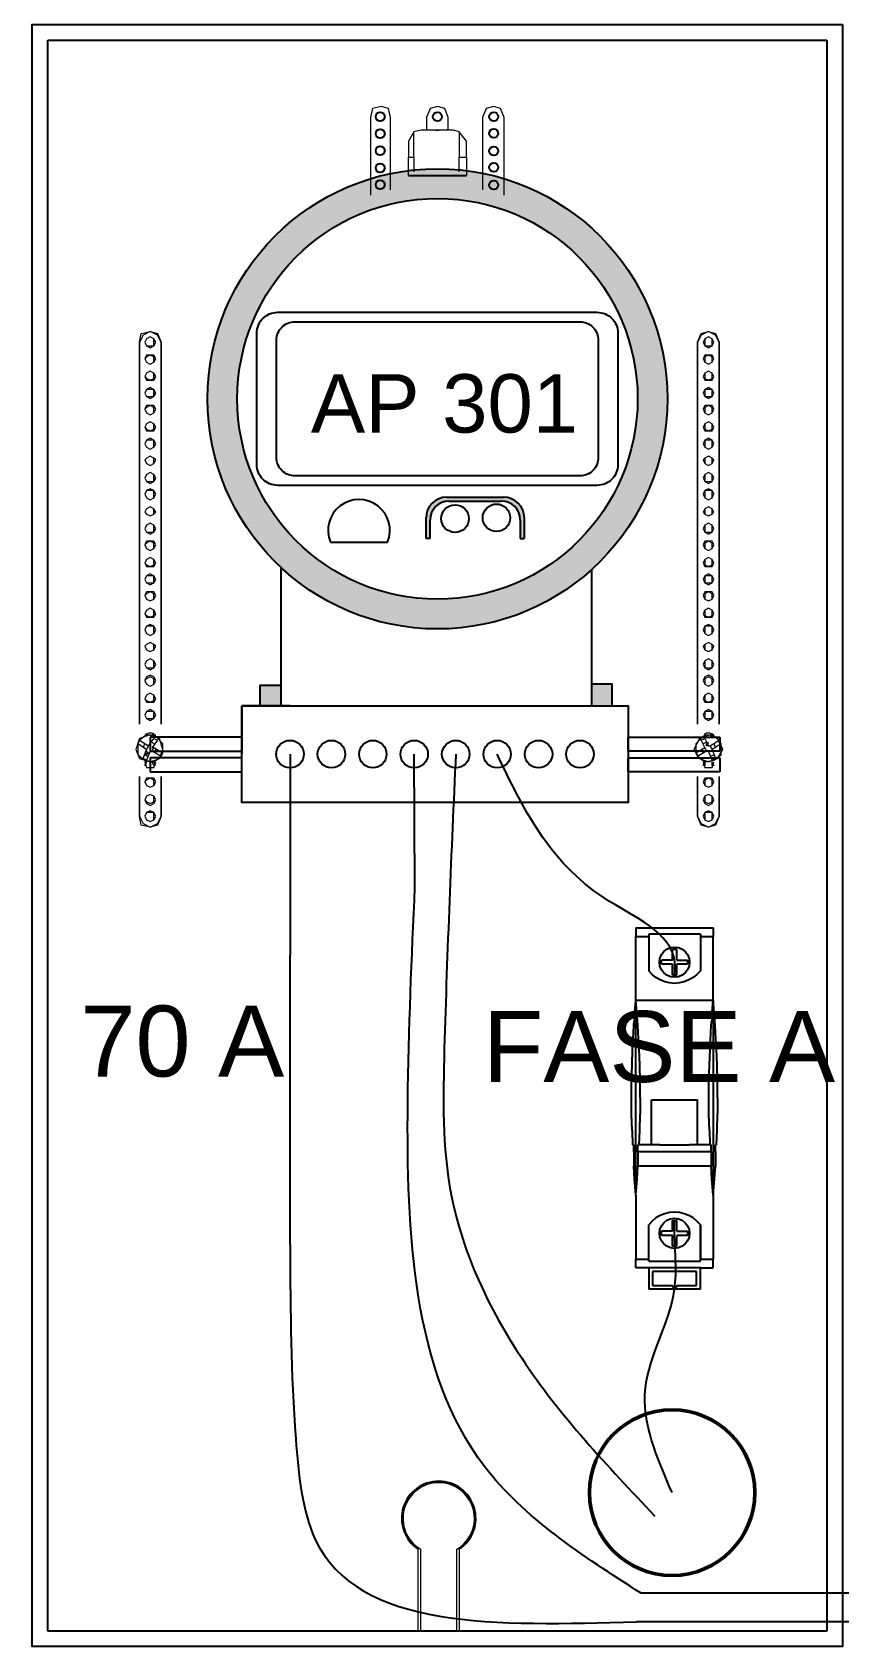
# Model space of a CAD drawing. Header units: millimetres. Extents: x 2991 to 3503, y 2795 to 2987.
# Drawn here: x 3307.2 to 3314.11, y 2805.59 to 2819.41 of the extents above; entities that cross this region are included whole.
import ezdxf

# ---------------------------------------------------------------- set-up
doc = ezdxf.new("R2010")
doc.units = ezdxf.units.MM
doc.linetypes.add('ACAD_ISO02W100', pattern=[15, 12, -3])
doc.layers.add('IND', color=7, linetype='Continuous', lineweight=13)
doc.layers.add('Pranchas', color=3, linetype='Continuous')
doc.styles.get("Standard").update_dxf_attribs({"font": ''})
doc.styles.get('Standard').set_extended_font_data('Arial')

msp = doc.modelspace()

# ---------------------------------------------------------------- hatches: boundary and pattern name
h = msp.add_hatch(color=256)
h.dxf.hatch_style = 1
h.paths.add_polyline_path([(3309.33, 2813.822), (3309.153, 2813.822), (3309.153, 2813.645), (3309.33, 2813.645)])
h.paths.add_polyline_path([(3312.172, 2813.828), (3311.994, 2813.828), (3311.994, 2813.645), (3312.172, 2813.645)])
h.paths.add_polyline_path([(3312.644, 2816.273, 1), (3308.703, 2816.273, 1)])
h.paths.add_polyline_path([(3308.958, 2816.273, -1), (3312.39, 2816.273, -1)], flags=16)
h.paths.add_polyline_path([(3312.221, 2815.709, -0.414214), (3312.044, 2815.532), (3309.303, 2815.532, -0.414214), (3309.126, 2815.709), (3309.126, 2816.836, -0.414214), (3309.303, 2817.014), (3312.044, 2817.014, -0.414214), (3312.221, 2816.836)], flags=0)
h.paths.add_polyline_path([(3312.053, 2815.771, -0.414214), (3311.895, 2815.613), (3309.453, 2815.613, -0.414214), (3309.294, 2815.771), (3309.294, 2816.775, -0.414214), (3309.453, 2816.933), (3311.895, 2816.933, -0.414214), (3312.053, 2816.775)], flags=0)
h.paths.add_polyline_path([(3311.298, 2815.254, -1), (3311.061, 2815.254, -1)], flags=0)
h.paths.add_polyline_path([(3310.943, 2815.247, -1), (3310.706, 2815.247, -1)], flags=0)
h.paths.add_polyline_path([(3310.246, 2815.045), (3309.756, 2815.045, -1.494135)], flags=0)
h = msp.add_hatch(color=256)
h.dxf.hatch_style = 1
h.paths.add_polyline_path([(3311.418, 2815.253, 0.414214), (3311.241, 2815.431), (3310.754, 2815.431, 0.414214), (3310.576, 2815.253), (3310.576, 2815.076), (3310.611, 2815.076), (3310.611, 2815.235, -0.414214), (3310.774, 2815.398), (3311.221, 2815.398, -0.414214), (3311.383, 2815.235), (3311.383, 2815.076), (3311.418, 2815.076)])

# ---------------------------------------------------------------- linework, layer by layer
for p, q in [((3307.334, 2805.719), (3307.334, 2819.346)), ((3307.334, 2819.346), (3310.674, 2819.346)), ((3310.674, 2819.346), (3314.013, 2819.346)), ((3314.013, 2819.346), (3314.013, 2805.719)), ((3310.426, 2818.187), (3310.922, 2818.187)), ((3310.754, 2815.431), (3311.241, 2815.431)), ((3310.774, 2815.398), (3311.221, 2815.398)), ((3310.576, 2815.076), (3310.576, 2815.253)), ((3310.611, 2815.076), (3310.611, 2815.235)), ((3311.383, 2815.235), (3311.383, 2815.076)), ((3311.418, 2815.253), (3311.418, 2815.076)), ((3309.756, 2815.045), (3310.246, 2815.045)), ((3310.611, 2815.076), (3310.576, 2815.076)), ((3311.383, 2815.076), (3311.418, 2815.076)), ((3309.33, 2814.831), (3309.33, 2813.645)), ((3311.994, 2814.81), (3311.994, 2813.645)), ((3309.41, 2813.645), (3308.996, 2813.645)), ((3308.996, 2813.645), (3308.996, 2813.235)), ((3308.996, 2813.374), (3308.212, 2813.374)), ((3308.212, 2813.374), (3308.212, 2813.256)), ((3308.996, 2813.256), (3308.996, 2813.374)), ((3312.31, 2813.374), (3313.094, 2813.374)), ((3312.31, 2813.256), (3312.31, 2813.374)), ((3313.094, 2813.374), (3313.094, 2813.256)), ((3308.212, 2813.256), (3308.212, 2813.256)), ((3308.212, 2813.256), (3308.996, 2813.256)), ((3313.094, 2813.256), (3312.31, 2813.256)), ((3313.094, 2813.256), (3313.094, 2813.256)), ((3308.996, 2813.197), (3308.212, 2813.197)), ((3308.212, 2813.197), (3308.212, 2813.078)), ((3308.212, 2813.078), (3308.212, 2813.078)), ((3308.212, 2813.078), (3308.996, 2813.078)), ((3308.996, 2813.078), (3308.996, 2813.197)), ((3312.31, 2813.197), (3313.094, 2813.197)), ((3312.31, 2813.078), (3312.31, 2813.197)), ((3313.094, 2813.078), (3312.31, 2813.078)), ((3313.094, 2813.197), (3313.094, 2813.078)), ((3313.094, 2813.078), (3313.094, 2813.078)), ((3312.375, 2811.743), (3312.375, 2811.669)), ((3312.375, 2811.743), (3313.038, 2811.743)), ((3312.485, 2811.688), (3312.485, 2811.669)), ((3312.928, 2811.688), (3312.485, 2811.688)), ((3312.928, 2811.688), (3312.928, 2811.669)), ((3313.038, 2811.743), (3313.038, 2811.669)), ((3312.375, 2811.669), (3312.485, 2811.669)), ((3312.375, 2811.12), (3312.375, 2811.669)), ((3312.485, 2811.669), (3312.485, 2811.374)), ((3312.615, 2811.539), (3312.642, 2811.56)), ((3312.642, 2811.56), (3312.673, 2811.573)), ((3312.673, 2811.573), (3312.707, 2811.577)), ((3312.688, 2811.559), (3312.725, 2811.559)), ((3312.688, 2811.466), (3312.688, 2811.559)), ((3312.707, 2811.577), (3312.74, 2811.573)), ((3312.725, 2811.466), (3312.725, 2811.559)), ((3312.74, 2811.573), (3312.771, 2811.56)), ((3312.771, 2811.56), (3312.798, 2811.539)), ((3312.928, 2811.669), (3313.038, 2811.669)), ((3312.928, 2811.669), (3312.928, 2811.374)), ((3313.038, 2811.12), (3313.038, 2811.669)), ((3312.578, 2811.448), (3312.582, 2811.481)), ((3312.582, 2811.415), (3312.578, 2811.448)), ((3312.582, 2811.481), (3312.595, 2811.513)), ((3312.595, 2811.384), (3312.582, 2811.415)), ((3312.595, 2811.513), (3312.615, 2811.539)), ((3312.596, 2811.43), (3312.596, 2811.466)), ((3312.688, 2811.466), (3312.596, 2811.466)), ((3312.688, 2811.43), (3312.596, 2811.43)), ((3312.688, 2811.337), (3312.688, 2811.43)), ((3312.725, 2811.466), (3312.817, 2811.466)), ((3312.817, 2811.43), (3312.725, 2811.43)), ((3312.725, 2811.337), (3312.725, 2811.43)), ((3312.798, 2811.539), (3312.818, 2811.513)), ((3312.817, 2811.466), (3312.817, 2811.43)), ((3312.818, 2811.513), (3312.831, 2811.481)), ((3312.831, 2811.415), (3312.818, 2811.384)), ((3312.831, 2811.481), (3312.836, 2811.448)), ((3312.836, 2811.448), (3312.831, 2811.415)), ((3312.514, 2811.343), (3312.485, 2811.374)), ((3312.547, 2811.317), (3312.514, 2811.343)), ((3312.584, 2811.296), (3312.547, 2811.317)), ((3312.623, 2811.28), (3312.584, 2811.296)), ((3312.615, 2811.357), (3312.595, 2811.384)), ((3312.642, 2811.336), (3312.615, 2811.357)), ((3312.664, 2811.271), (3312.623, 2811.28)), ((3312.673, 2811.323), (3312.642, 2811.336)), ((3312.707, 2811.319), (3312.673, 2811.323)), ((3312.725, 2811.337), (3312.688, 2811.337)), ((3312.74, 2811.323), (3312.707, 2811.319)), ((3312.771, 2811.336), (3312.74, 2811.323)), ((3312.79, 2811.28), (3312.749, 2811.271)), ((3312.798, 2811.357), (3312.771, 2811.336)), ((3312.829, 2811.296), (3312.79, 2811.28)), ((3312.818, 2811.384), (3312.798, 2811.357)), ((3312.866, 2811.317), (3312.829, 2811.296)), ((3312.899, 2811.343), (3312.866, 2811.317)), ((3312.928, 2811.374), (3312.899, 2811.343)), ((3312.707, 2811.267), (3312.664, 2811.271)), ((3312.749, 2811.271), (3312.707, 2811.267)), ((3312.364, 2810.983), (3312.367, 2811.019)), ((3312.367, 2811.019), (3312.375, 2811.12)), ((3313.038, 2811.12), (3312.375, 2811.12)), ((3312.383, 2811.019), (3312.375, 2811.12)), ((3312.375, 2809.454), (3312.375, 2811.12)), ((3312.383, 2811.019), (3312.386, 2810.983)), ((3313.027, 2810.983), (3313.03, 2811.019)), ((3313.03, 2811.019), (3313.038, 2811.12)), ((3313.047, 2811.019), (3313.038, 2811.12)), ((3313.038, 2811.12), (3313.038, 2809.454)), ((3313.047, 2811.019), (3313.05, 2810.983)), ((3312.354, 2810.844), (3312.359, 2810.913)), ((3312.359, 2810.913), (3312.361, 2810.946)), ((3312.363, 2810.967), (3312.361, 2810.946)), ((3312.363, 2810.967), (3312.364, 2810.983)), ((3312.389, 2810.946), (3312.386, 2810.983)), ((3312.391, 2810.913), (3312.389, 2810.946)), ((3312.395, 2810.844), (3312.391, 2810.913)), ((3313.018, 2810.844), (3313.022, 2810.913)), ((3313.022, 2810.913), (3313.025, 2810.946)), ((3313.026, 2810.967), (3313.025, 2810.946)), ((3313.026, 2810.967), (3313.027, 2810.983)), ((3313.052, 2810.946), (3313.05, 2810.983)), ((3313.054, 2810.913), (3313.052, 2810.946)), ((3313.059, 2810.844), (3313.054, 2810.913)), ((3312.347, 2810.706), (3312.354, 2810.844)), ((3312.403, 2810.706), (3312.395, 2810.844)), ((3313.011, 2810.706), (3313.018, 2810.844)), ((3313.066, 2810.706), (3313.059, 2810.844)), ((3312.342, 2810.566), (3312.347, 2810.706)), ((3312.408, 2810.566), (3312.403, 2810.706)), ((3313.006, 2810.566), (3313.011, 2810.706)), ((3313.071, 2810.566), (3313.066, 2810.706)), ((3312.339, 2810.427), (3312.342, 2810.566)), ((3312.411, 2810.427), (3312.408, 2810.566)), ((3313.002, 2810.427), (3313.006, 2810.566)), ((3313.074, 2810.427), (3313.071, 2810.566)), ((3312.338, 2810.287), (3312.339, 2810.427)), ((3312.412, 2810.287), (3312.411, 2810.427)), ((3313.001, 2810.287), (3313.002, 2810.427)), ((3313.075, 2810.287), (3313.074, 2810.427)), ((3312.339, 2810.147), (3312.338, 2810.287)), ((3312.412, 2810.287), (3312.411, 2810.147)), ((3312.51, 2809.885), (3312.51, 2810.269)), ((3312.51, 2810.269), (3312.903, 2810.269)), ((3312.903, 2809.885), (3312.903, 2810.269)), ((3313.002, 2810.147), (3313.001, 2810.287)), ((3313.075, 2810.287), (3313.074, 2810.147)), ((3312.342, 2810.008), (3312.339, 2810.147)), ((3312.408, 2810.008), (3312.411, 2810.147)), ((3313.006, 2810.008), (3313.002, 2810.147)), ((3313.071, 2810.008), (3313.074, 2810.147)), ((3312.342, 2810.008), (3312.347, 2809.885)), ((3312.403, 2809.885), (3312.408, 2810.008)), ((3313.006, 2810.008), (3313.01, 2809.885)), ((3313.066, 2809.885), (3313.071, 2810.008)), ((3312.357, 2809.885), (3312.347, 2809.885)), ((3312.357, 2809.824), (3312.357, 2809.885)), ((3312.357, 2809.824), (3312.357, 2809.701)), ((3312.403, 2809.885), (3312.393, 2809.885)), ((3312.393, 2809.824), (3312.393, 2809.885)), ((3313.02, 2809.824), (3312.393, 2809.824)), ((3312.393, 2809.824), (3312.393, 2809.701)), ((3312.51, 2809.885), (3312.403, 2809.885)), ((3312.581, 2809.885), (3312.51, 2809.885)), ((3312.581, 2809.885), (3312.831, 2809.885)), ((3312.903, 2809.885), (3312.831, 2809.885)), ((3313.01, 2809.885), (3312.903, 2809.885)), ((3313.02, 2809.885), (3313.01, 2809.885)), ((3313.02, 2809.824), (3313.02, 2809.885)), ((3313.02, 2809.824), (3313.02, 2809.701)), ((3313.066, 2809.885), (3313.057, 2809.885)), ((3313.057, 2809.824), (3313.057, 2809.885)), ((3313.057, 2809.824), (3313.057, 2809.701)), ((3312.364, 2809.592), (3312.357, 2809.701)), ((3312.386, 2809.592), (3312.393, 2809.701)), ((3313.02, 2809.701), (3312.393, 2809.701)), ((3313.027, 2809.592), (3313.02, 2809.701)), ((3313.05, 2809.592), (3313.057, 2809.701)), ((3312.375, 2809.454), (3312.364, 2809.592)), ((3312.375, 2809.454), (3312.386, 2809.592)), ((3313.038, 2809.454), (3313.027, 2809.592)), ((3313.038, 2809.454), (3313.05, 2809.592)), ((3312.375, 2809.454), (3312.375, 2808.905)), ((3313.038, 2809.454), (3313.038, 2808.905)), ((3312.514, 2809.231), (3312.485, 2809.2)), ((3312.485, 2808.905), (3312.485, 2809.2)), ((3312.485, 2808.905), (3312.485, 2809.2)), ((3312.547, 2809.258), (3312.514, 2809.231)), ((3312.584, 2809.279), (3312.547, 2809.258)), ((3312.623, 2809.294), (3312.584, 2809.279)), ((3312.595, 2809.191), (3312.615, 2809.217)), ((3312.615, 2809.217), (3312.642, 2809.238)), ((3312.664, 2809.304), (3312.623, 2809.294)), ((3312.642, 2809.238), (3312.673, 2809.251)), ((3312.707, 2809.307), (3312.664, 2809.304)), ((3312.673, 2809.251), (3312.707, 2809.255)), ((3312.688, 2809.145), (3312.688, 2809.237)), ((3312.688, 2809.237), (3312.725, 2809.237)), ((3312.749, 2809.304), (3312.707, 2809.307)), ((3312.707, 2809.255), (3312.74, 2809.251)), ((3312.725, 2809.145), (3312.725, 2809.237)), ((3312.74, 2809.251), (3312.771, 2809.238)), ((3312.79, 2809.294), (3312.749, 2809.304)), ((3312.771, 2809.238), (3312.798, 2809.217)), ((3312.829, 2809.279), (3312.79, 2809.294)), ((3312.798, 2809.217), (3312.818, 2809.191)), ((3312.866, 2809.258), (3312.829, 2809.279)), ((3312.899, 2809.231), (3312.866, 2809.258)), ((3312.928, 2809.2), (3312.899, 2809.231)), ((3312.928, 2809.2), (3312.928, 2808.905)), ((3312.928, 2808.905), (3312.928, 2809.2)), ((3312.578, 2809.126), (3312.582, 2809.16)), ((3312.582, 2809.093), (3312.578, 2809.126)), ((3312.582, 2809.16), (3312.595, 2809.191)), ((3312.595, 2809.062), (3312.582, 2809.093)), ((3312.615, 2809.035), (3312.595, 2809.062)), ((3312.596, 2809.108), (3312.596, 2809.145)), ((3312.688, 2809.145), (3312.596, 2809.145)), ((3312.688, 2809.108), (3312.596, 2809.108)), ((3312.688, 2809.016), (3312.688, 2809.108)), ((3312.725, 2809.145), (3312.817, 2809.145)), ((3312.817, 2809.108), (3312.725, 2809.108)), ((3312.725, 2809.016), (3312.725, 2809.108)), ((3312.818, 2809.062), (3312.798, 2809.035)), ((3312.817, 2809.145), (3312.817, 2809.108)), ((3312.818, 2809.191), (3312.831, 2809.16)), ((3312.831, 2809.093), (3312.818, 2809.062)), ((3312.831, 2809.16), (3312.836, 2809.126)), ((3312.836, 2809.126), (3312.831, 2809.093)), ((3312.642, 2809.015), (3312.615, 2809.035)), ((3312.673, 2809.002), (3312.642, 2809.015)), ((3312.707, 2808.997), (3312.673, 2809.002)), ((3312.725, 2809.016), (3312.688, 2809.016)), ((3312.74, 2809.002), (3312.707, 2808.997)), ((3312.771, 2809.015), (3312.74, 2809.002)), ((3312.798, 2809.035), (3312.771, 2809.015)), ((3312.375, 2808.831), (3312.375, 2808.905)), ((3312.375, 2808.905), (3312.485, 2808.905)), ((3312.485, 2808.831), (3312.375, 2808.831)), ((3312.485, 2808.887), (3312.485, 2808.905)), ((3312.485, 2808.887), (3312.928, 2808.887)), ((3312.928, 2808.831), (3312.485, 2808.831)), ((3312.485, 2808.831), (3312.485, 2808.647)), ((3312.518, 2808.799), (3312.518, 2808.679)), ((3312.896, 2808.799), (3312.518, 2808.799)), ((3312.896, 2808.679), (3312.896, 2808.799)), ((3312.928, 2808.905), (3313.038, 2808.905)), ((3312.928, 2808.887), (3312.928, 2808.905)), ((3312.928, 2808.831), (3313.038, 2808.831)), ((3312.928, 2808.647), (3312.928, 2808.831)), ((3313.038, 2808.831), (3313.038, 2808.905)), ((3312.928, 2808.647), (3312.485, 2808.647)), ((3312.518, 2808.679), (3312.688, 2808.679)), ((3312.689, 2808.674), (3312.688, 2808.679)), ((3312.691, 2808.67), (3312.689, 2808.674)), ((3312.694, 2808.666), (3312.691, 2808.67)), ((3312.697, 2808.663), (3312.694, 2808.666)), ((3312.702, 2808.661), (3312.697, 2808.663)), ((3312.707, 2808.661), (3312.702, 2808.661)), ((3312.711, 2808.661), (3312.707, 2808.661)), ((3312.716, 2808.663), (3312.711, 2808.661)), ((3312.72, 2808.666), (3312.716, 2808.663)), ((3312.723, 2808.67), (3312.72, 2808.666)), ((3312.724, 2808.674), (3312.723, 2808.67)), ((3312.725, 2808.679), (3312.724, 2808.674)), ((3312.725, 2808.679), (3312.896, 2808.679)), ((3314.013, 2805.719), (3307.334, 2805.719))]:
    msp.add_line(p, q)
at = {"color": 5}
for p, q in [((3310.481, 2812.093), (3310.475, 2813.23)), ((3317.428, 2806.043), (3312.42, 2806.043))]:
    msp.add_line(p, q, dxfattribs=at)
at = {"color": 1}
msp.add_line((3314.884, 2805.8), (3312.38, 2805.8), dxfattribs=at)
for points in [[(3314.147, 2819.479), (3314.147, 2805.586), (3307.2, 2805.586), (3307.2, 2819.479)], [(3309.33, 2813.645), (3309.153, 2813.645), (3309.153, 2813.822), (3309.33, 2813.822)], [(3311.994, 2813.645), (3312.172, 2813.645), (3312.172, 2813.828), (3311.994, 2813.828)], [(3308.996, 2813.645), (3312.31, 2813.645), (3312.31, 2812.816), (3308.996, 2812.816)]]:
    msp.add_lwpolyline(points, close=True)
at = {"color": 0, "lineweight": 18}
for points in [[(3310.271, 2818.063), (3310.271, 2818.683), (3310.255, 2818.76), (3310.193, 2818.776), (3310.116, 2818.76), (3310.1, 2818.683), (3310.1, 2818.016)], [(3310.767, 2818.574), (3310.767, 2818.683), (3310.736, 2818.76), (3310.674, 2818.776), (3310.612, 2818.76), (3310.581, 2818.683), (3310.581, 2818.574)], [(3311.247, 2818.016), (3311.247, 2818.683), (3311.216, 2818.76), (3311.154, 2818.776), (3311.092, 2818.76), (3311.061, 2818.683), (3311.061, 2818.063)], [(3310.472, 2818.342), (3310.472, 2818.559), (3310.426, 2818.481), (3310.426, 2818.342)], [(3310.86, 2818.559), (3310.813, 2818.574), (3310.534, 2818.574), (3310.472, 2818.559)], [(3310.922, 2818.342), (3310.922, 2818.481), (3310.86, 2818.559), (3310.86, 2818.342)], [(3310.426, 2818.187), (3310.426, 2818.342), (3310.472, 2818.342), (3310.472, 2818.218)], [(3310.86, 2818.218), (3310.86, 2818.342), (3310.922, 2818.342), (3310.922, 2818.187)], [(3308.119, 2813.349), (3308.104, 2813.318)], [(3308.166, 2813.395), (3308.181, 2813.395), (3308.181, 2813.411)], [(3308.259, 2813.38), (3308.228, 2813.411), (3308.197, 2813.411), (3308.166, 2813.38)], [(3308.228, 2813.395), (3308.243, 2813.395), (3308.243, 2813.411)], [(3308.243, 2813.395), (3308.259, 2813.395)], [(3313.044, 2813.38), (3313.013, 2813.411), (3312.982, 2813.411), (3312.951, 2813.38)], [(3312.966, 2813.411), (3312.966, 2813.395), (3312.982, 2813.395)], [(3313.044, 2813.395), (3313.028, 2813.395), (3313.028, 2813.411)], [(3313.106, 2813.318), (3313.09, 2813.349)], [(3308.15, 2813.287), (3308.166, 2813.318)], [(3308.166, 2813.225), (3308.197, 2813.209)], [(3308.197, 2813.302), (3308.181, 2813.271)], [(3308.181, 2813.256), (3308.197, 2813.24), (3308.181, 2813.225), (3308.181, 2813.24), (3308.181, 2813.225)], [(3308.243, 2813.318), (3308.228, 2813.333)], [(3308.228, 2813.256), (3308.243, 2813.287)], [(3308.259, 2813.271), (3308.243, 2813.24)], [(3308.305, 2813.209), (3308.321, 2813.24)], [(3312.889, 2813.24), (3312.904, 2813.209)], [(3312.951, 2813.24), (3312.935, 2813.271)], [(3312.982, 2813.333), (3312.951, 2813.318)], [(3312.966, 2813.287), (3312.982, 2813.256)], [(3312.997, 2813.302), (3312.982, 2813.302), (3312.982, 2813.318), (3312.997, 2813.333)], [(3313.028, 2813.271), (3313.013, 2813.302)], [(3313.013, 2813.209), (3313.044, 2813.225)], [(3313.044, 2813.318), (3313.059, 2813.287)], [(3308.181, 2813.163), (3308.166, 2813.163), (3308.181, 2813.116), (3308.243, 2813.116), (3308.259, 2813.163)], [(3308.243, 2813.132), (3308.228, 2813.163)], [(3308.259, 2813.132), (3308.243, 2813.163)], [(3312.951, 2813.132), (3312.966, 2813.163), (3312.966, 2813.132)], [(3312.966, 2813.163), (3312.951, 2813.163), (3312.966, 2813.116), (3313.028, 2813.116), (3313.044, 2813.163)], [(3313.028, 2813.132), (3313.028, 2813.163), (3313.044, 2813.132)]]:
    msp.add_lwpolyline(points, dxfattribs=at)
for points in [[(3310.658, 2818.574), (3310.689, 2818.574)], [(3308.305, 2816.757), (3308.305, 2813.488), (3308.305, 2816.757), (3308.274, 2816.819), (3308.212, 2816.85), (3308.15, 2816.819), (3308.119, 2816.757), (3308.135, 2816.834), (3308.212, 2816.85), (3308.274, 2816.834)], [(3308.259, 2816.757), (3308.243, 2816.788), (3308.212, 2816.803), (3308.181, 2816.788), (3308.166, 2816.757), (3308.181, 2816.726), (3308.212, 2816.71), (3308.243, 2816.726)], [(3308.243, 2816.757), (3308.243, 2816.788), (3308.212, 2816.803), (3308.181, 2816.788), (3308.166, 2816.757), (3308.181, 2816.726), (3308.243, 2816.726)], [(3312.904, 2816.757), (3312.935, 2816.834), (3312.997, 2816.85), (3313.059, 2816.834), (3313.09, 2816.757), (3313.059, 2816.819), (3312.997, 2816.85), (3312.935, 2816.819)], [(3313.044, 2816.757), (3313.028, 2816.788), (3312.997, 2816.803), (3312.966, 2816.788), (3312.951, 2816.757), (3312.966, 2816.726), (3312.997, 2816.71), (3313.028, 2816.726)], [(3313.028, 2816.757), (3313.028, 2816.788), (3312.997, 2816.803), (3312.966, 2816.788), (3312.966, 2816.726), (3313.028, 2816.726)], [(3308.119, 2813.488), (3308.119, 2816.757)], [(3312.904, 2813.488), (3312.904, 2816.757)], [(3313.09, 2816.757), (3313.09, 2813.488)], [(3308.259, 2816.617), (3308.243, 2816.648), (3308.181, 2816.648), (3308.166, 2816.617), (3308.181, 2816.586), (3308.212, 2816.571), (3308.243, 2816.586)], [(3308.243, 2816.617), (3308.243, 2816.633), (3308.212, 2816.648), (3308.181, 2816.633), (3308.166, 2816.617), (3308.181, 2816.586), (3308.212, 2816.571), (3308.243, 2816.586)], [(3313.044, 2816.617), (3313.028, 2816.648), (3312.966, 2816.648), (3312.951, 2816.617), (3312.966, 2816.586), (3312.997, 2816.571), (3313.028, 2816.586)], [(3313.028, 2816.617), (3313.028, 2816.633), (3312.997, 2816.648), (3312.966, 2816.633), (3312.966, 2816.586), (3312.997, 2816.571), (3313.028, 2816.586)], [(3308.259, 2816.463), (3308.243, 2816.494), (3308.212, 2816.509), (3308.181, 2816.494), (3308.166, 2816.463), (3308.181, 2816.432), (3308.243, 2816.432)], [(3308.243, 2816.463), (3308.243, 2816.494), (3308.212, 2816.509), (3308.181, 2816.494), (3308.166, 2816.463), (3308.181, 2816.447), (3308.212, 2816.432), (3308.243, 2816.447)], [(3313.044, 2816.463), (3313.028, 2816.494), (3312.997, 2816.509), (3312.966, 2816.494), (3312.951, 2816.463), (3312.966, 2816.432), (3313.028, 2816.432)], [(3313.028, 2816.463), (3313.028, 2816.494), (3312.997, 2816.509), (3312.966, 2816.494), (3312.966, 2816.447), (3312.997, 2816.432), (3313.028, 2816.447)], [(3308.259, 2816.323), (3308.243, 2816.354), (3308.212, 2816.37), (3308.181, 2816.354), (3308.166, 2816.323), (3308.181, 2816.292), (3308.212, 2816.277), (3308.243, 2816.292)], [(3308.243, 2816.323), (3308.243, 2816.354), (3308.181, 2816.354), (3308.166, 2816.323), (3308.181, 2816.292), (3308.243, 2816.292)], [(3313.044, 2816.323), (3313.028, 2816.354), (3312.997, 2816.37), (3312.966, 2816.354), (3312.951, 2816.323), (3312.966, 2816.292), (3312.997, 2816.277), (3313.028, 2816.292)], [(3313.028, 2816.323), (3313.028, 2816.354), (3312.966, 2816.354), (3312.966, 2816.292), (3313.028, 2816.292)], [(3308.259, 2816.184), (3308.243, 2816.215), (3308.181, 2816.215), (3308.166, 2816.184), (3308.181, 2816.153), (3308.212, 2816.137), (3308.243, 2816.153)], [(3308.243, 2816.184), (3308.243, 2816.199), (3308.212, 2816.215), (3308.181, 2816.199), (3308.166, 2816.184), (3308.181, 2816.153), (3308.212, 2816.137), (3308.243, 2816.153)], [(3313.044, 2816.184), (3313.028, 2816.215), (3312.966, 2816.215), (3312.951, 2816.184), (3312.966, 2816.153), (3312.997, 2816.137), (3313.028, 2816.153)], [(3313.028, 2816.184), (3313.028, 2816.199), (3312.997, 2816.215), (3312.966, 2816.199), (3312.966, 2816.153), (3312.997, 2816.137), (3313.028, 2816.153)], [(3308.243, 2816.029), (3308.243, 2816.06), (3308.212, 2816.075), (3308.181, 2816.06), (3308.166, 2816.029), (3308.181, 2816.013), (3308.212, 2815.998), (3308.243, 2816.013)], [(3308.259, 2816.029), (3308.243, 2816.06), (3308.212, 2816.075), (3308.181, 2816.06), (3308.166, 2816.029), (3308.181, 2815.998), (3308.243, 2815.998)], [(3313.044, 2816.029), (3313.028, 2816.06), (3312.997, 2816.075), (3312.966, 2816.06), (3312.951, 2816.029), (3312.966, 2815.998), (3313.028, 2815.998)], [(3313.028, 2816.029), (3313.028, 2816.06), (3312.997, 2816.075), (3312.966, 2816.06), (3312.966, 2816.013), (3312.997, 2815.998), (3313.028, 2816.013)], [(3308.259, 2815.889), (3308.243, 2815.92), (3308.212, 2815.936), (3308.181, 2815.92), (3308.166, 2815.889), (3308.181, 2815.858), (3308.212, 2815.843), (3308.243, 2815.858)], [(3308.243, 2815.889), (3308.243, 2815.92), (3308.181, 2815.92), (3308.166, 2815.889), (3308.181, 2815.858), (3308.212, 2815.843), (3308.243, 2815.858)], [(3313.044, 2815.889), (3313.028, 2815.92), (3312.997, 2815.936), (3312.966, 2815.92), (3312.951, 2815.889), (3312.966, 2815.858), (3312.997, 2815.843), (3313.028, 2815.858)], [(3313.028, 2815.889), (3313.028, 2815.92), (3312.966, 2815.92), (3312.966, 2815.858), (3312.997, 2815.843), (3313.028, 2815.858)], [(3308.259, 2815.75), (3308.243, 2815.765), (3308.212, 2815.781), (3308.181, 2815.765), (3308.166, 2815.75), (3308.181, 2815.719), (3308.212, 2815.703), (3308.243, 2815.719)], [(3308.243, 2815.75), (3308.243, 2815.765), (3308.212, 2815.781), (3308.181, 2815.765), (3308.166, 2815.75), (3308.181, 2815.719), (3308.212, 2815.703), (3308.243, 2815.719)], [(3313.044, 2815.75), (3313.028, 2815.765), (3312.997, 2815.781), (3312.966, 2815.765), (3312.951, 2815.75), (3312.966, 2815.719), (3312.997, 2815.703), (3313.028, 2815.719)], [(3313.028, 2815.75), (3313.028, 2815.765), (3312.997, 2815.781), (3312.966, 2815.765), (3312.966, 2815.719), (3312.997, 2815.703), (3313.028, 2815.719)], [(3308.259, 2815.595), (3308.243, 2815.626), (3308.212, 2815.641), (3308.181, 2815.626), (3308.166, 2815.595), (3308.181, 2815.564), (3308.212, 2815.548), (3308.243, 2815.564)], [(3308.243, 2815.595), (3308.243, 2815.626), (3308.212, 2815.641), (3308.181, 2815.626), (3308.166, 2815.595), (3308.181, 2815.564), (3308.243, 2815.564)], [(3313.044, 2815.595), (3313.028, 2815.626), (3312.997, 2815.641), (3312.966, 2815.626), (3312.951, 2815.595), (3312.966, 2815.564), (3312.997, 2815.548), (3313.028, 2815.564)], [(3313.028, 2815.595), (3313.028, 2815.626), (3312.997, 2815.641), (3312.966, 2815.626), (3312.966, 2815.564), (3313.028, 2815.564)], [(3308.259, 2815.456), (3308.243, 2815.487), (3308.212, 2815.502), (3308.181, 2815.487), (3308.166, 2815.456), (3308.181, 2815.425), (3308.212, 2815.409), (3308.243, 2815.425)], [(3308.243, 2815.456), (3308.243, 2815.487), (3308.181, 2815.487), (3308.166, 2815.456), (3308.181, 2815.425), (3308.212, 2815.409), (3308.243, 2815.425)], [(3313.044, 2815.456), (3313.028, 2815.487), (3312.997, 2815.502), (3312.966, 2815.487), (3312.951, 2815.456), (3312.966, 2815.425), (3312.997, 2815.409), (3313.028, 2815.425)], [(3313.028, 2815.456), (3313.028, 2815.487), (3312.966, 2815.487), (3312.966, 2815.425), (3312.997, 2815.409), (3313.028, 2815.425)], [(3308.243, 2815.301), (3308.243, 2815.332), (3308.212, 2815.347), (3308.181, 2815.332), (3308.166, 2815.301), (3308.181, 2815.285), (3308.212, 2815.27), (3308.243, 2815.285)], [(3308.259, 2815.301), (3308.243, 2815.332), (3308.212, 2815.347), (3308.181, 2815.332), (3308.166, 2815.301), (3308.181, 2815.285), (3308.212, 2815.27), (3308.243, 2815.285)], [(3313.044, 2815.301), (3313.028, 2815.332), (3312.997, 2815.347), (3312.966, 2815.332), (3312.951, 2815.301), (3312.966, 2815.285), (3312.997, 2815.27), (3313.028, 2815.285)], [(3313.028, 2815.301), (3313.028, 2815.332), (3312.997, 2815.347), (3312.966, 2815.332), (3312.966, 2815.285), (3312.997, 2815.27), (3313.028, 2815.285)], [(3308.243, 2815.161), (3308.243, 2815.192), (3308.212, 2815.208), (3308.181, 2815.192), (3308.166, 2815.161), (3308.181, 2815.13), (3308.243, 2815.13)], [(3308.259, 2815.161), (3308.243, 2815.192), (3308.212, 2815.208), (3308.181, 2815.192), (3308.166, 2815.161), (3308.181, 2815.13), (3308.212, 2815.115), (3308.243, 2815.13)], [(3313.044, 2815.161), (3313.028, 2815.192), (3312.997, 2815.208), (3312.966, 2815.192), (3312.951, 2815.161), (3312.966, 2815.13), (3312.997, 2815.115), (3313.028, 2815.13)], [(3313.028, 2815.161), (3313.028, 2815.192), (3312.997, 2815.208), (3312.966, 2815.192), (3312.966, 2815.13), (3313.028, 2815.13)], [(3308.243, 2815.022), (3308.243, 2815.037), (3308.212, 2815.053), (3308.181, 2815.037), (3308.166, 2815.022), (3308.181, 2814.991), (3308.212, 2814.975), (3308.243, 2814.991)], [(3308.259, 2815.022), (3308.243, 2815.053), (3308.181, 2815.053), (3308.166, 2815.022), (3308.181, 2814.991), (3308.212, 2814.975), (3308.243, 2814.991)], [(3313.044, 2815.022), (3313.028, 2815.053), (3312.966, 2815.053), (3312.951, 2815.022), (3312.966, 2814.991), (3312.997, 2814.975), (3313.028, 2814.991)], [(3313.028, 2815.022), (3313.028, 2815.037), (3312.997, 2815.053), (3312.966, 2815.037), (3312.966, 2814.991), (3312.997, 2814.975), (3313.028, 2814.991)], [(3308.243, 2814.867), (3308.243, 2814.898), (3308.212, 2814.913), (3308.181, 2814.898), (3308.166, 2814.867), (3308.181, 2814.851), (3308.212, 2814.836), (3308.243, 2814.851)], [(3308.259, 2814.867), (3308.243, 2814.898), (3308.212, 2814.913), (3308.181, 2814.898), (3308.166, 2814.867), (3308.181, 2814.836), (3308.243, 2814.836)], [(3313.044, 2814.867), (3313.028, 2814.898), (3312.997, 2814.913), (3312.966, 2814.898), (3312.951, 2814.867), (3312.966, 2814.836), (3313.028, 2814.836)], [(3313.028, 2814.867), (3313.028, 2814.898), (3312.997, 2814.913), (3312.966, 2814.898), (3312.966, 2814.851), (3312.997, 2814.836), (3313.028, 2814.851)], [(3308.259, 2814.727), (3308.243, 2814.758), (3308.212, 2814.774), (3308.181, 2814.758), (3308.166, 2814.727), (3308.181, 2814.696), (3308.212, 2814.681), (3308.243, 2814.696)], [(3308.243, 2814.727), (3308.243, 2814.758), (3308.181, 2814.758), (3308.166, 2814.727), (3308.181, 2814.696), (3308.243, 2814.696)], [(3313.044, 2814.727), (3313.028, 2814.758), (3312.997, 2814.774), (3312.966, 2814.758), (3312.951, 2814.727), (3312.966, 2814.696), (3312.997, 2814.681), (3313.028, 2814.696)], [(3313.028, 2814.727), (3313.028, 2814.758), (3312.966, 2814.758), (3312.966, 2814.696), (3313.028, 2814.696)], [(3308.243, 2814.588), (3308.243, 2814.604), (3308.212, 2814.619), (3308.181, 2814.604), (3308.166, 2814.588), (3308.181, 2814.557), (3308.212, 2814.542), (3308.243, 2814.557)], [(3308.259, 2814.588), (3308.243, 2814.619), (3308.181, 2814.619), (3308.166, 2814.588), (3308.181, 2814.557), (3308.212, 2814.542), (3308.243, 2814.557)], [(3313.044, 2814.588), (3313.028, 2814.619), (3312.966, 2814.619), (3312.951, 2814.588), (3312.966, 2814.557), (3312.997, 2814.542), (3313.028, 2814.557)], [(3313.028, 2814.588), (3313.028, 2814.604), (3312.997, 2814.619), (3312.966, 2814.604), (3312.966, 2814.557), (3312.997, 2814.542), (3313.028, 2814.557)], [(3308.259, 2814.433), (3308.243, 2814.464), (3308.212, 2814.48), (3308.181, 2814.464), (3308.166, 2814.433), (3308.181, 2814.402), (3308.243, 2814.402)], [(3308.243, 2814.433), (3308.243, 2814.464), (3308.212, 2814.48), (3308.181, 2814.464), (3308.166, 2814.433), (3308.181, 2814.418), (3308.212, 2814.402), (3308.243, 2814.418)], [(3313.044, 2814.433), (3313.028, 2814.464), (3312.997, 2814.48), (3312.966, 2814.464), (3312.951, 2814.433), (3312.966, 2814.402), (3313.028, 2814.402)], [(3313.028, 2814.433), (3313.028, 2814.464), (3312.997, 2814.48), (3312.966, 2814.464), (3312.966, 2814.418), (3312.997, 2814.402), (3313.028, 2814.418)], [(3308.259, 2814.294), (3308.243, 2814.325), (3308.212, 2814.34), (3308.181, 2814.325), (3308.166, 2814.294), (3308.181, 2814.263), (3308.212, 2814.247), (3308.243, 2814.263)], [(3308.243, 2814.294), (3308.243, 2814.325), (3308.181, 2814.325), (3308.166, 2814.294), (3308.181, 2814.263), (3308.212, 2814.247), (3308.243, 2814.263)], [(3313.044, 2814.294), (3313.028, 2814.325), (3312.997, 2814.34), (3312.966, 2814.325), (3312.951, 2814.294), (3312.966, 2814.263), (3312.997, 2814.247), (3313.028, 2814.263)], [(3313.028, 2814.294), (3313.028, 2814.325), (3312.966, 2814.325), (3312.966, 2814.263), (3312.997, 2814.247), (3313.028, 2814.263)], [(3308.243, 2814.154), (3308.243, 2814.17), (3308.212, 2814.185), (3308.181, 2814.17), (3308.166, 2814.154), (3308.181, 2814.123), (3308.212, 2814.108), (3308.243, 2814.123)], [(3308.259, 2814.154), (3308.243, 2814.17), (3308.212, 2814.185), (3308.181, 2814.17), (3308.166, 2814.154), (3308.181, 2814.123), (3308.212, 2814.108), (3308.243, 2814.123)], [(3313.044, 2814.154), (3313.028, 2814.17), (3312.997, 2814.185), (3312.966, 2814.17), (3312.951, 2814.154), (3312.966, 2814.123), (3312.997, 2814.108), (3313.028, 2814.123)], [(3313.028, 2814.154), (3313.028, 2814.17), (3312.997, 2814.185), (3312.966, 2814.17), (3312.966, 2814.123), (3312.997, 2814.108), (3313.028, 2814.123)], [(3308.243, 2813.999), (3308.243, 2814.03), (3308.212, 2814.046), (3308.181, 2814.03), (3308.166, 2813.999), (3308.181, 2813.968), (3308.243, 2813.968)], [(3308.259, 2813.999), (3308.243, 2814.03), (3308.212, 2814.046), (3308.181, 2814.03), (3308.166, 2813.999), (3308.181, 2813.968), (3308.212, 2813.953), (3308.243, 2813.968)], [(3313.044, 2813.999), (3313.028, 2814.03), (3312.997, 2814.046), (3312.966, 2814.03), (3312.951, 2813.999), (3312.966, 2813.968), (3312.997, 2813.953), (3313.028, 2813.968)], [(3313.028, 2813.999), (3313.028, 2814.03), (3312.997, 2814.046), (3312.966, 2814.03), (3312.966, 2813.968), (3313.028, 2813.968)], [(3308.259, 2813.86), (3308.243, 2813.891), (3308.212, 2813.906), (3308.181, 2813.891), (3308.166, 2813.86), (3308.181, 2813.829), (3308.212, 2813.813), (3308.243, 2813.829)], [(3313.044, 2813.86), (3313.028, 2813.891), (3312.997, 2813.906), (3312.966, 2813.891), (3312.951, 2813.86), (3312.966, 2813.829), (3312.997, 2813.813), (3313.028, 2813.829)], [(3308.243, 2813.86), (3308.243, 2813.875), (3308.212, 2813.891), (3308.181, 2813.875), (3308.166, 2813.86), (3308.181, 2813.829), (3308.212, 2813.813), (3308.243, 2813.829)], [(3313.028, 2813.86), (3313.028, 2813.875), (3312.997, 2813.891), (3312.966, 2813.875), (3312.966, 2813.829), (3312.997, 2813.813), (3313.028, 2813.829)], [(3308.259, 2813.705), (3308.243, 2813.736), (3308.212, 2813.751), (3308.181, 2813.736), (3308.166, 2813.705), (3308.181, 2813.674), (3308.243, 2813.674)], [(3308.243, 2813.705), (3308.243, 2813.736), (3308.212, 2813.751), (3308.181, 2813.736), (3308.166, 2813.705), (3308.181, 2813.689), (3308.212, 2813.674), (3308.243, 2813.689)], [(3313.044, 2813.705), (3313.028, 2813.736), (3312.997, 2813.751), (3312.966, 2813.736), (3312.951, 2813.705), (3312.966, 2813.674), (3313.028, 2813.674)], [(3313.028, 2813.705), (3313.028, 2813.736), (3312.997, 2813.751), (3312.966, 2813.736), (3312.966, 2813.689), (3312.997, 2813.674), (3313.028, 2813.689)], [(3308.259, 2813.565), (3308.243, 2813.596), (3308.212, 2813.612), (3308.181, 2813.596), (3308.166, 2813.565), (3308.181, 2813.534), (3308.212, 2813.519), (3308.243, 2813.534)], [(3308.243, 2813.565), (3308.243, 2813.596), (3308.181, 2813.596), (3308.166, 2813.565), (3308.181, 2813.534), (3308.243, 2813.534)], [(3313.044, 2813.565), (3313.028, 2813.596), (3312.997, 2813.612), (3312.966, 2813.596), (3312.951, 2813.565), (3312.966, 2813.534), (3312.997, 2813.519), (3313.028, 2813.534)], [(3313.028, 2813.565), (3313.028, 2813.596), (3312.966, 2813.596), (3312.966, 2813.534), (3313.028, 2813.534)], [(3308.321, 2813.271), (3308.29, 2813.364), (3308.212, 2813.395), (3308.119, 2813.364), (3308.088, 2813.271), (3308.119, 2813.194), (3308.212, 2813.163), (3308.29, 2813.194)], [(3308.243, 2813.287), (3308.321, 2813.24), (3308.321, 2813.318), (3308.259, 2813.38), (3308.181, 2813.395), (3308.119, 2813.349), (3308.197, 2813.302), (3308.243, 2813.364), (3308.274, 2813.349), (3308.228, 2813.287)], [(3313.121, 2813.271), (3313.075, 2813.364), (3312.997, 2813.395), (3312.92, 2813.364), (3312.873, 2813.271), (3312.92, 2813.194), (3312.997, 2813.163), (3313.075, 2813.194)], [(3312.889, 2813.24), (3312.966, 2813.287), (3312.935, 2813.349), (3312.966, 2813.364), (3312.997, 2813.302), (3313.013, 2813.302), (3313.09, 2813.349), (3313.028, 2813.395), (3312.951, 2813.38), (3312.889, 2813.318)], [(3308.212, 2813.256), (3308.181, 2813.178), (3308.15, 2813.194), (3308.181, 2813.271), (3308.104, 2813.318), (3308.104, 2813.225), (3308.166, 2813.178), (3308.243, 2813.163), (3308.305, 2813.209), (3308.228, 2813.256)], [(3312.982, 2813.256), (3312.904, 2813.209), (3312.966, 2813.163), (3313.044, 2813.178), (3313.106, 2813.225), (3313.106, 2813.318), (3313.028, 2813.271), (3313.059, 2813.194), (3313.028, 2813.178), (3312.997, 2813.256)], [(3312.997, 2813.318), (3312.982, 2813.318)], [(3308.166, 2813.132), (3308.181, 2813.163)], [(3308.119, 2812.698), (3308.119, 2813.039)], [(3308.259, 2812.992), (3308.243, 2813.023), (3308.181, 2813.023), (3308.166, 2812.992), (3308.181, 2812.961), (3308.212, 2812.946), (3308.243, 2812.961)], [(3308.243, 2812.992), (3308.243, 2813.008), (3308.212, 2813.023), (3308.181, 2813.008), (3308.166, 2812.992), (3308.181, 2812.961), (3308.212, 2812.946), (3308.243, 2812.961)], [(3308.305, 2813.039), (3308.305, 2812.698)], [(3312.904, 2812.698), (3312.904, 2813.039)], [(3313.09, 2812.698), (3313.059, 2812.621), (3312.997, 2812.605), (3312.935, 2812.621), (3312.904, 2812.698), (3312.935, 2812.636), (3312.997, 2812.605), (3313.059, 2812.636), (3313.09, 2812.698), (3313.09, 2813.039)], [(3313.044, 2812.992), (3313.028, 2813.023), (3312.966, 2813.023), (3312.951, 2812.992), (3312.966, 2812.961), (3312.997, 2812.946), (3313.028, 2812.961)], [(3313.028, 2812.992), (3313.028, 2813.008), (3312.997, 2813.023), (3312.966, 2813.008), (3312.966, 2812.961), (3312.997, 2812.946), (3313.028, 2812.961)], [(3308.243, 2812.838), (3308.243, 2812.869), (3308.212, 2812.884), (3308.181, 2812.869), (3308.166, 2812.838), (3308.181, 2812.822), (3308.212, 2812.807), (3308.243, 2812.822)], [(3308.259, 2812.838), (3308.243, 2812.869), (3308.212, 2812.884), (3308.181, 2812.869), (3308.166, 2812.838), (3308.181, 2812.807), (3308.212, 2812.791), (3308.243, 2812.807)], [(3313.044, 2812.838), (3313.028, 2812.869), (3312.997, 2812.884), (3312.966, 2812.869), (3312.951, 2812.838), (3312.966, 2812.807), (3312.997, 2812.791), (3313.028, 2812.807)], [(3313.028, 2812.838), (3313.028, 2812.869), (3312.997, 2812.884), (3312.966, 2812.869), (3312.966, 2812.822), (3312.997, 2812.807), (3313.028, 2812.822)], [(3308.305, 2812.698), (3308.274, 2812.621), (3308.212, 2812.605), (3308.135, 2812.621), (3308.119, 2812.698), (3308.15, 2812.636), (3308.212, 2812.605), (3308.274, 2812.636)], [(3308.259, 2812.698), (3308.243, 2812.729), (3308.212, 2812.745), (3308.181, 2812.729), (3308.166, 2812.698), (3308.181, 2812.667), (3308.212, 2812.652), (3308.243, 2812.667)], [(3308.243, 2812.698), (3308.243, 2812.729), (3308.181, 2812.729), (3308.166, 2812.698), (3308.181, 2812.667), (3308.212, 2812.652), (3308.243, 2812.667)], [(3313.044, 2812.698), (3313.028, 2812.729), (3312.997, 2812.745), (3312.966, 2812.729), (3312.951, 2812.698), (3312.966, 2812.667), (3312.997, 2812.652), (3313.028, 2812.667)], [(3313.028, 2812.698), (3313.028, 2812.729), (3312.966, 2812.729), (3312.966, 2812.667), (3312.997, 2812.652), (3313.028, 2812.667)]]:
    msp.add_lwpolyline(points, close=True, dxfattribs=at)
for points in [[(3309.303, 2817.014), (3312.044, 2817.014, -0.414214), (3312.221, 2816.836), (3312.221, 2815.709, -0.414214), (3312.044, 2815.532), (3309.303, 2815.532, -0.414214), (3309.126, 2815.709), (3309.126, 2816.836, -0.414214)], [(3309.303, 2817.014), (3312.044, 2817.014, -0.414214), (3312.221, 2816.836), (3312.221, 2815.709, -0.414214), (3312.044, 2815.532), (3309.303, 2815.532, -0.414214), (3309.126, 2815.709), (3309.126, 2816.836, -0.414214)], [(3309.453, 2816.933), (3311.895, 2816.933, -0.414214), (3312.053, 2816.775), (3312.053, 2815.771, -0.414214), (3311.895, 2815.613), (3309.453, 2815.613, -0.414214), (3309.294, 2815.771), (3309.294, 2816.775, -0.414214)]]:
    msp.add_lwpolyline(points, format="xyb", close=True)
for points in [[(3308.996, 2813.23), (3308.996, 2813.235)], [(3309.292, 2813.235), (3309.292, 2813.23)]]:
    msp.add_lwpolyline(points)
at = {"lineweight": 18}
msp.add_lwpolyline([(3310.86, 2806.421), (3310.86, 2805.719), (3314.013, 2805.719), (3310.841, 2805.719), (3310.841, 2806.421, 3.647882), (3310.529, 2806.421), (3310.529, 2805.719), (3307.334, 2805.719), (3310.51, 2805.719), (3310.51, 2806.421)], format="xyb", dxfattribs=at)
for centre, radius in [((3310.183, 2818.69), 0.0386), ((3310.674, 2818.69), 0.0386), ((3311.157, 2818.69), 0.0386), ((3310.183, 2818.544), 0.0386), ((3311.157, 2818.546), 0.0386), ((3310.183, 2818.399), 0.0386), ((3311.157, 2818.395), 0.0386), ((3310.674, 2816.273), 1.971), ((3310.183, 2818.251), 0.0386), ((3311.157, 2818.256), 0.0386), ((3310.183, 2818.108), 0.0386), ((3311.157, 2818.105), 0.0386), ((3310.674, 2816.273), 1.716), ((3310.825, 2815.247), 0.118), ((3311.18, 2815.254), 0.118), ((3309.41, 2813.23), 0.118), ((3309.765, 2813.23), 0.118), ((3310.12, 2813.23), 0.118), ((3310.475, 2813.23), 0.118), ((3310.831, 2813.23), 0.118), ((3311.186, 2813.23), 0.118), ((3311.541, 2813.23), 0.118), ((3311.896, 2813.23), 0.118)]:
    msp.add_circle(centre, radius)
at = {"linetype": 'ACAD_ISO02W100', "lineweight": 50}
msp.add_circle((3312.686, 2806.905), 0.709, dxfattribs=at)
for centre, radius, start, end in [((3310.754, 2815.253), 0.178, 90, 180), ((3311.241, 2815.253), 0.178, 0, 90), ((3310.001, 2815.146), 0.265, 337.5875, 202.4125), ((3310.774, 2815.235), 0.163, 90, 180), ((3311.221, 2815.235), 0.163, 0, 90), ((3310.685, 2806.685), 0.317, 303.5382, 236.4618)]:
    msp.add_arc(centre, radius, start, end)
at = {"color": 1}
for points in [[(3309.41, 2813.23), (3309.41, 2811.548), (3309.41, 2808.989), (3309.459, 2807.367), (3309.627, 2806.504), (3312.38, 2805.8)], [(3312.707, 2811.337), (3312.708, 2811.448), (3312.102, 2812), (3311.186, 2813.23)], [(3312.686, 2806.905), (3312.457, 2807.8), (3312.707, 2808.647), (3312.707, 2809.124), (3312.707, 2809.237)]]:
    msp.add_spline(points, degree=3, dxfattribs=at)
at = {"color": 5}
for points in [[(3310.831, 2813.23), (3310.733, 2810.706), (3310.792, 2809.457), (3311.399, 2808.053), (3312.537, 2806.705)], [(3312.42, 2806.043), (3311.077, 2807.13), (3310.42, 2810.244), (3310.481, 2812.093)]]:
    msp.add_spline(points, degree=3, dxfattribs=at)

# ---------------------------------------------------------------- texts
at = {"layer": 'IND', "color": 3, "char_height": 0.60792, "attachment_point": 1}
for s, insert in [('{\\fArial Unicode MS|b0|i0|c0|p2;70 A}', (3307.613, 2811.077)), ('{\\fArial Unicode MS|b0|i0|c0|p2;FASE A}', (3311.063, 2811.03))]:
    msp.add_mtext_dynamic_manual_height_columns(s, width=4.4449, gutter_width=3.04, heights=[0], dxfattribs=dict(at, insert=insert))
at = {"layer": 'Pranchas', "color": 1, "insert": (3309.589, 2816.484), "char_height": 0.5, "attachment_point": 1}
msp.add_mtext_dynamic_manual_height_columns('{\\fArial Unicode MS|b0|i0|c0|p2;AP 301}', width=2.44226, gutter_width=3.829, heights=[0], dxfattribs=at)

doc.saveas('drawing.dxf')
